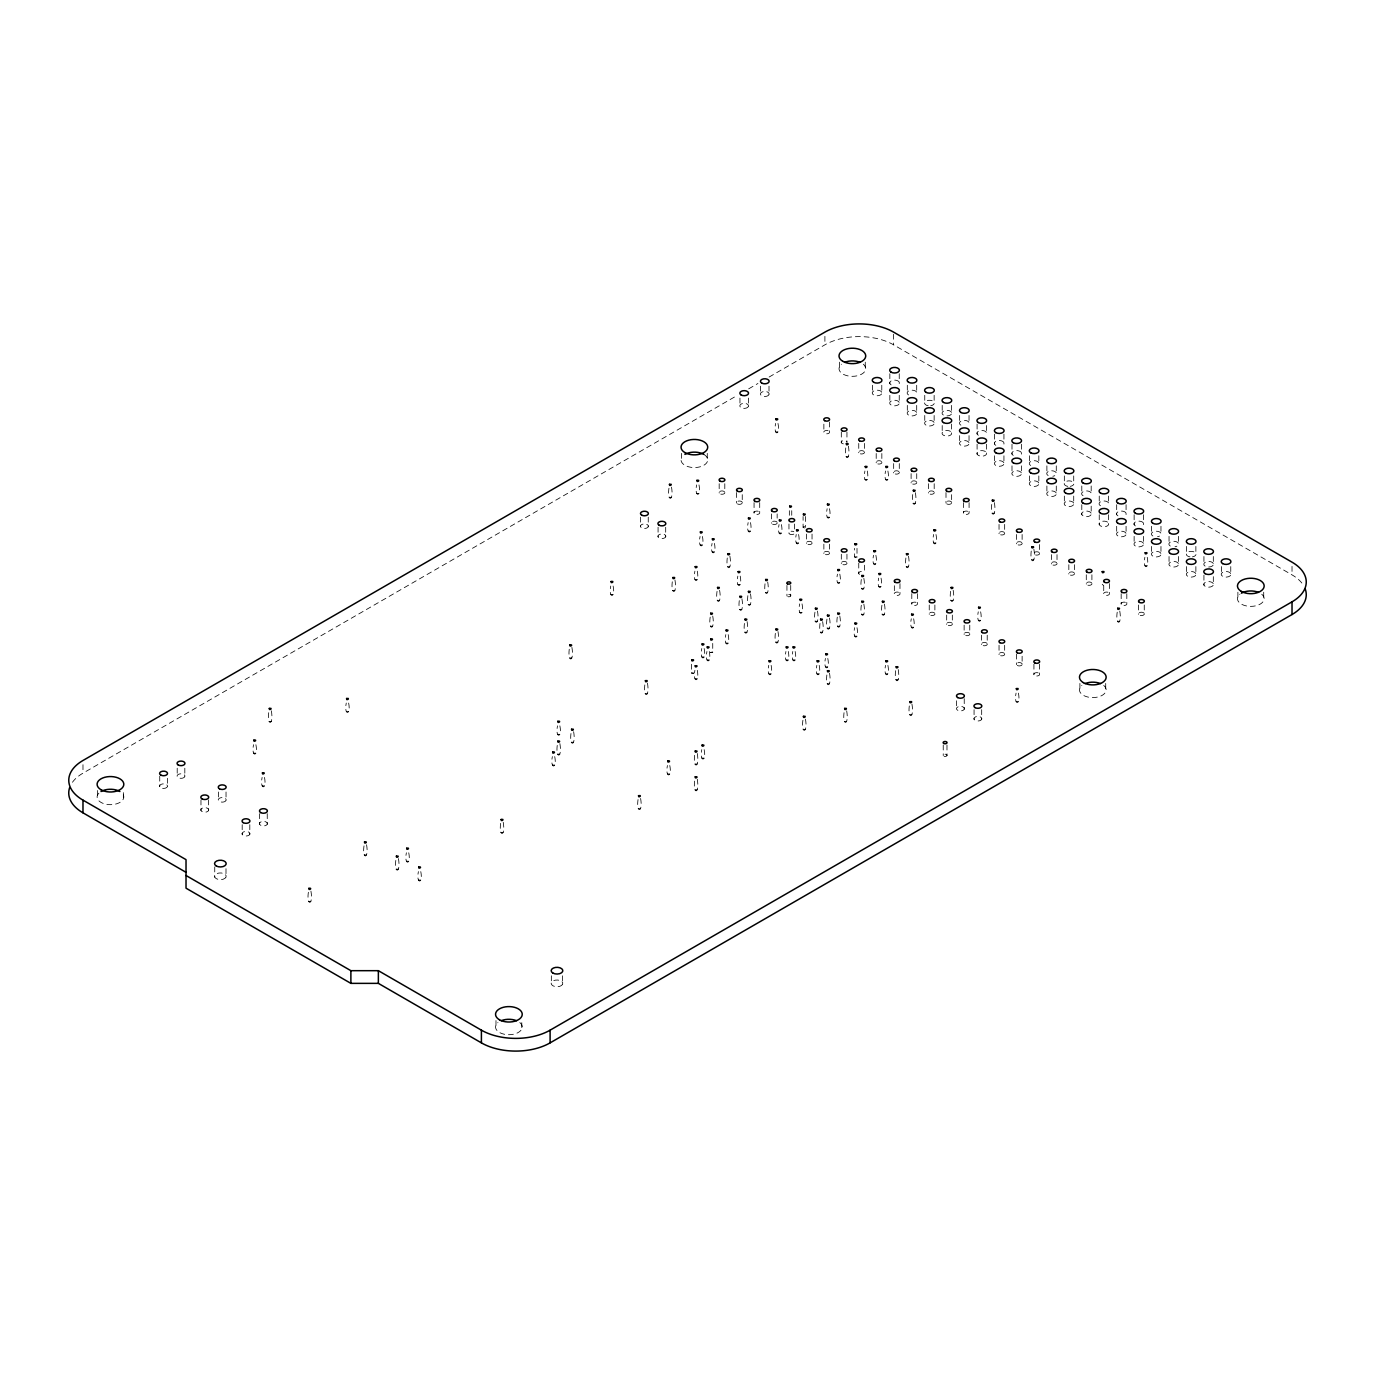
<?xml version="1.0" encoding="UTF-8"?>
<svg xmlns="http://www.w3.org/2000/svg" width="1375" height="1375" viewBox="0 0 1375 1375"><rect width="100%" height="100%" fill="white"/><g stroke="black" fill="none" stroke-linecap="round" stroke-linejoin="round"><path stroke-width="0.75" stroke-dasharray="5 3.75" d="M268.984 721.428L271.373 721.428M253.533 753.156L255.905 753.156M262.109 785.881L264.498 785.881M346.259 711.511L348.648 711.511M669.127 497.338L671.516 497.338M696.609 493.367L698.998 493.367M610.741 594.516L613.13 594.516M775.62 431.905L777.992 431.905M308.55 901.364L310.939 901.364M364.186 854.958L366.575 854.958M569.525 657.972L571.914 657.972M700.047 544.93L702.436 544.93M672.564 590.545L674.953 590.545M712.061 551.873L714.45 551.873M396.069 869.155L398.458 869.155M406.381 861.231L408.753 861.231M694.891 579.631L697.28 579.631M748.137 531.059L750.509 531.059M557.511 734.319L559.883 734.319M727.53 566.741L729.902 566.741M418.395 880.069L420.784 880.069M846.02 456.689L848.409 456.689M557.511 754.153L559.883 754.153M779.041 533.036L781.43 533.036M571.244 742.242L573.633 742.242M552.355 765.05L554.727 765.05M717.217 600.462L719.606 600.462M737.825 584.598L740.214 584.598M803.086 527.089L804.598 526.573M500.827 832.477L503.216 832.477M710.359 626.244L712.731 626.244M645.098 693.653L647.47 693.653M796.228 542.953L798.6 542.953M827.131 517.172L829.52 517.172M864.909 479.497L867.298 479.497M739.544 609.383L741.933 609.383M748.137 604.416L750.509 604.416M765.308 592.522L767.697 592.522M701.766 656.975L704.155 656.975M691.453 672.839L693.842 673.2L691.453 673.2L691.453 662.63M885.534 479.497L887.906 479.497M706.922 659.948L709.294 659.948M725.811 643.088L728.2 643.088M694.891 678.786L697.28 678.786M744.7 632.191L747.089 632.191M854.614 556.823L857.003 556.823M799.648 612.356L802.038 612.356M913 503.284L915.389 503.284M775.62 642.108L777.992 642.108M837.444 582.605L839.816 582.605M815.117 621.277L817.489 621.277M873.503 563.767L875.892 563.767M667.425 773.97L669.797 773.97M768.745 673.836L771.134 673.836M785.916 659.948L788.305 659.948M638.223 808.672L640.613 808.672M861.489 588.552L863.861 588.552M820.273 632.191L822.645 632.191M792.791 659.948L795.163 659.948M827.131 628.22L829.52 628.22M694.891 764.053L697.28 764.053M701.766 758.106L704.155 758.106M837.444 626.244L839.816 626.244M878.659 586.575L881.048 586.575M906.142 566.741L908.514 566.741M861.489 614.333L863.861 614.333M933.608 542.953L935.997 542.953M694.891 789.834L697.28 789.834M816.836 673.836L819.208 673.836M854.614 636.161L857.003 636.161M825.413 666.892L827.802 666.892M882.097 614.333L884.469 614.333M992.011 513.202L994.383 513.202M827.131 683.753L829.52 683.753M803.086 729.352L805.475 729.352M911.281 627.223L913.67 627.223M950.795 600.462L953.167 600.462M885.534 673.836L887.906 673.836M844.302 721.428L846.691 721.428M895.83 679.783L898.219 679.783M1031.508 559.797L1033.88 559.797M978.261 620.297L980.65 620.297M909.563 714.673L911.952 714.673M1102.234 584.272L1103.42 585.458M1144.859 565.761L1147.231 565.761M1016.056 701.594L1018.428 701.594M1117.377 621.277L1119.766 621.277M72.445 782.272A48.572 28.05 0 0 1 82.981 773.162L737.498 395.278M748.653 388.85L757.952 383.47M769.106 377.042L824.897 344.833A48.572 28.05 0 0 1 893.595 344.833L1292.019 574.87A48.572 28.05 0 0 1 1302.555 583.962M804.598 527.966L803.086 527.45L803.086 516.502M856.127 557.7L854.614 557.202L854.614 548.367M712.731 652.025L710.359 652.386L712.731 652.386L712.731 641.816M1292.019 566.397L1292.019 574.87M1263.711 592.195L1263.711 600.652M1237.895 592.195L1237.895 600.652M1230.763 566.569L1230.763 575.025A4.864 2.802 0 0 1 1222.633 576.297A4.864 2.802 0 0 1 1224.816 571.605A4.864 2.802 0 0 1 1230.763 575.025M1221.378 566.569L1221.378 575.025M1213.317 556.497L1213.317 564.953A4.864 2.802 0 0 1 1205.188 566.208A4.864 2.802 0 0 1 1207.37 561.533A4.864 2.802 0 0 1 1213.317 564.953M1213.317 576.641L1213.317 585.114A4.864 2.802 0 0 1 1205.188 586.369A4.864 2.802 0 0 1 1207.37 581.677A4.864 2.802 0 0 1 1213.317 585.114M1203.933 556.497L1203.933 564.953M1203.933 575.197L1203.933 585.114M1195.872 546.425L1195.872 554.881M1195.872 566.569L1195.872 575.025A4.864 2.802 0 0 1 1187.742 576.297A4.864 2.802 0 0 1 1189.925 571.605A4.864 2.802 0 0 1 1195.872 575.025M1186.488 546.425L1186.488 554.881M1186.488 566.569L1186.488 575.025M1178.427 536.353L1178.427 544.809M1178.427 556.497L1178.427 564.953A4.864 2.802 0 0 1 1170.297 566.208A4.864 2.802 0 0 1 1172.48 561.533A4.864 2.802 0 0 1 1178.427 564.953M1169.042 536.353L1169.042 544.809M1169.042 556.497L1169.042 564.953M1160.964 526.281L1160.964 534.737M1160.964 546.425L1160.964 554.881A4.864 2.802 0 0 1 1152.852 556.136A4.864 2.802 0 0 1 1155.017 551.444A4.864 2.802 0 0 1 1160.964 554.881M1151.58 526.281L1151.58 534.737M1151.58 546.425L1151.58 554.881M1147.231 557.288C1149.758 569.834 1142.316 569.834 1144.859 557.288M1144.258 605L1144.258 614.333A2.922 1.684 0 0 1 1139.377 615.072A2.922 1.684 0 0 1 1140.683 612.27A2.922 1.684 0 0 1 1144.258 614.333M1143.519 514.748L1143.519 524.666M1143.519 536.353L1143.519 544.809A4.864 2.802 0 0 1 1135.389 546.064A4.864 2.802 0 0 1 1137.572 541.372A4.864 2.802 0 0 1 1143.519 544.809M1138.62 605L1138.62 614.333M1134.134 514.748L1134.134 524.666M1134.134 536.353L1134.134 544.809M1126.812 593.673L1126.812 604.244A2.922 1.684 0 0 1 1121.931 605A2.922 1.684 0 0 1 1123.237 602.181A2.922 1.684 0 0 1 1126.812 604.244M1126.073 504.677L1126.073 514.594M1126.073 526.281L1126.073 534.737A4.864 2.802 0 0 1 1117.944 535.992A4.864 2.802 0 0 1 1120.127 531.3A4.864 2.802 0 0 1 1126.073 534.737M1121.175 593.673L1121.175 604.244M1119.766 611.067C1122.361 625.986 1114.781 625.986 1117.377 611.067M1116.689 504.677L1116.689 514.594M1116.689 526.281L1116.689 534.737M1109.367 583.602L1109.367 594.172A2.922 1.684 0 0 1 1104.486 594.928A2.922 1.684 0 0 1 1105.792 592.109A2.922 1.684 0 0 1 1109.367 594.172M1108.628 496.048L1108.628 504.522M1108.628 514.748L1108.628 524.666A4.864 2.802 0 0 1 1100.498 525.92A4.864 2.802 0 0 1 1102.681 521.228A4.864 2.802 0 0 1 1108.628 524.666M1105.706 683.409L1105.706 691.883M1103.73 585.716L1103.73 594.172M1099.244 496.048L1099.244 504.522M1099.244 514.748L1099.244 524.666M1091.905 574.767L1091.905 584.1A2.922 1.684 0 0 1 1087.041 584.856A2.922 1.684 0 0 1 1088.347 582.038A2.922 1.684 0 0 1 1091.905 584.1M1091.183 485.977L1091.183 494.45M1091.183 506.12L1091.183 514.594A4.864 2.802 0 0 1 1083.053 515.848A4.864 2.802 0 0 1 1085.236 511.156A4.864 2.802 0 0 1 1091.183 514.594M1086.284 574.767L1086.284 584.1M1081.798 485.977L1081.798 494.45M1081.798 504.677L1081.798 514.594M1079.908 683.409L1079.908 691.883M1074.459 564.695L1074.459 574.028A2.922 1.684 0 0 1 1069.578 574.784A2.922 1.684 0 0 1 1070.884 571.966A2.922 1.684 0 0 1 1074.459 574.028M1073.72 475.905L1073.72 484.361M1073.72 496.048L1073.72 504.522A4.864 2.802 0 0 1 1065.608 505.777A4.864 2.802 0 0 1 1067.773 501.084A4.864 2.802 0 0 1 1073.72 504.522M1068.839 564.695L1068.839 574.028M1064.336 475.905L1064.336 484.361M1064.336 496.048L1064.336 504.522M1057.014 554.623L1057.014 563.956A2.922 1.684 0 0 1 1052.133 564.712A2.922 1.684 0 0 1 1053.439 561.894A2.922 1.684 0 0 1 1057.014 563.956M1056.275 465.833L1056.275 474.289M1056.275 485.977L1056.275 494.45A4.864 2.802 0 0 1 1048.145 495.705A4.864 2.802 0 0 1 1050.328 491.012A4.864 2.802 0 0 1 1056.275 494.45M1051.377 554.623L1051.377 563.956M1046.891 465.833L1046.891 474.289M1046.891 485.977L1046.891 494.45M1039.569 544.552L1039.569 553.884A2.922 1.684 0 0 1 1034.688 554.641A2.922 1.684 0 0 1 1035.994 551.822A2.922 1.684 0 0 1 1039.569 553.884M1039.569 664.194L1039.569 674.764A2.922 1.684 0 0 1 1034.688 675.52A2.922 1.684 0 0 1 1035.994 672.702A2.922 1.684 0 0 1 1039.569 674.764M1038.83 455.761L1038.83 464.217M1038.83 475.905L1038.83 484.361A4.864 2.802 0 0 1 1030.7 485.633A4.864 2.802 0 0 1 1032.883 480.941A4.864 2.802 0 0 1 1038.83 484.361M1033.88 549.227C1036.492 564.644 1028.895 564.644 1031.508 549.227M1033.931 664.194L1033.931 674.764M1029.445 455.761L1029.445 464.217M1029.445 475.905L1029.445 484.361M1022.123 534.48L1022.123 543.812A2.922 1.684 0 0 1 1017.242 544.569A2.922 1.684 0 0 1 1018.548 541.75A2.922 1.684 0 0 1 1022.123 543.812M1022.123 656.236L1022.123 664.692A2.922 1.684 0 0 1 1017.242 665.448A2.922 1.684 0 0 1 1018.548 662.63A2.922 1.684 0 0 1 1022.123 664.692M1021.384 444.228L1021.384 454.145M1021.384 465.833L1021.384 474.289A4.864 2.802 0 0 1 1013.255 475.544A4.864 2.802 0 0 1 1015.437 470.852A4.864 2.802 0 0 1 1021.384 474.289M1018.428 693.137C1020.955 705.667 1013.512 705.667 1016.056 693.137M1016.486 534.48L1016.486 543.812M1016.486 654.122L1016.486 664.692M1012 444.228L1012 454.145M1012 465.833L1012 474.289M1004.661 524.408L1004.661 533.741A2.922 1.684 0 0 1 999.797 534.48A2.922 1.684 0 0 1 1001.103 531.678A2.922 1.684 0 0 1 1004.661 533.741M1004.661 645.288L1004.661 654.62A2.922 1.684 0 0 1 999.797 655.377A2.922 1.684 0 0 1 1001.103 652.558A2.922 1.684 0 0 1 1004.661 654.62M1003.939 434.156L1003.939 444.073M1003.939 455.761L1003.939 464.217A4.864 2.802 0 0 1 995.809 465.472A4.864 2.802 0 0 1 997.992 460.78A4.864 2.802 0 0 1 1003.939 464.217M999.041 524.408L999.041 533.741M999.041 645.288L999.041 654.62M994.555 434.156L994.555 444.073M994.555 455.761L994.555 464.217M994.383 502.631C996.995 518.031 989.398 518.031 992.011 502.631M987.216 635.216L987.216 644.548A2.922 1.684 0 0 1 982.334 645.305A2.922 1.684 0 0 1 983.641 642.486A2.922 1.684 0 0 1 987.216 644.548M986.477 425.545L986.477 434.002M986.477 444.228L986.477 454.145A4.864 2.802 0 0 1 978.364 455.4A4.864 2.802 0 0 1 980.53 450.708A4.864 2.802 0 0 1 986.477 454.145M981.681 709.655L981.681 719.297A3.936 2.269 0 0 1 975.081 720.328A3.936 2.269 0 0 1 976.852 716.513A3.936 2.269 0 0 1 981.681 719.297M981.595 635.216L981.595 644.548M980.65 611.823C983.177 624.37 975.734 624.37 978.261 611.823M977.092 424.084L977.092 434.002M977.092 444.228L977.092 454.145M974.067 709.655L974.067 719.297M969.77 625.144L969.77 634.477A2.922 1.684 0 0 1 964.889 635.233A2.922 1.684 0 0 1 966.195 632.414A2.922 1.684 0 0 1 969.77 634.477M969.031 415.456L969.031 423.93M969.031 435.617L969.031 444.073A4.864 2.802 0 0 1 960.902 445.328A4.864 2.802 0 0 1 963.084 440.636A4.864 2.802 0 0 1 969.031 444.073M969.083 502.614L969.083 513.184A2.922 1.684 0 0 1 964.202 513.941A2.922 1.684 0 0 1 965.508 511.122A2.922 1.684 0 0 1 969.083 513.184M964.133 625.144L964.133 634.477M964.236 698.655L964.236 709.225A3.936 2.269 0 0 1 957.636 710.256A3.936 2.269 0 0 1 959.406 706.441A3.936 2.269 0 0 1 964.236 709.225M963.445 502.614L963.445 513.184M959.647 415.456L959.647 423.93M959.647 435.617L959.647 444.073M956.622 700.769L956.622 709.225M953.167 590.253C955.763 605.155 948.183 605.155 950.795 590.253M952.325 615.072L952.325 624.405A2.922 1.684 0 0 1 947.444 625.161A2.922 1.684 0 0 1 948.75 622.342A2.922 1.684 0 0 1 952.325 624.405M951.586 405.384L951.586 413.858A4.864 2.802 0 0 1 943.456 415.113A4.864 2.802 0 0 1 945.639 410.42A4.864 2.802 0 0 1 951.586 413.858M951.586 424.084L951.586 434.002A4.864 2.802 0 0 1 943.456 435.256A4.864 2.802 0 0 1 945.639 430.564A4.864 2.802 0 0 1 951.586 434.002M951.637 494.656L951.637 503.113A2.922 1.684 0 0 1 946.756 503.869A2.922 1.684 0 0 1 948.062 501.05A2.922 1.684 0 0 1 951.637 503.113M946.98 745.027L946.98 755.614A1.942 1.117 0 0 1 943.731 756.113A1.942 1.117 0 0 1 944.608 754.239A1.942 1.117 0 0 1 946.98 755.614M946.687 615.072L946.687 624.405M946 492.542L946 503.113M943.233 745.027L943.233 755.614M942.202 405.384L942.202 413.858M942.202 425.545L942.202 434.002M935.997 534.48C938.523 547.027 931.081 547.027 933.608 534.48M934.88 605L934.88 614.333A2.922 1.684 0 0 1 929.998 615.072A2.922 1.684 0 0 1 931.305 612.27A2.922 1.684 0 0 1 934.88 614.333M934.141 395.312L934.141 403.769M934.141 415.456L934.141 423.93A4.864 2.802 0 0 1 926.011 425.184A4.864 2.802 0 0 1 928.194 420.492A4.864 2.802 0 0 1 934.141 423.93M934.192 483.708L934.192 493.041A2.922 1.684 0 0 1 929.311 493.797A2.922 1.684 0 0 1 930.617 490.978A2.922 1.684 0 0 1 934.192 493.041M929.242 605L929.242 614.333M928.555 483.708L928.555 493.041M924.756 395.312L924.756 403.769M924.756 415.456L924.756 423.93M917.417 593.673L917.417 604.244A2.922 1.684 0 0 1 912.553 605A2.922 1.684 0 0 1 913.859 602.181A2.922 1.684 0 0 1 917.417 604.244M916.695 385.241L916.695 393.697M916.695 405.384L916.695 413.858A4.864 2.802 0 0 1 908.566 415.113A4.864 2.802 0 0 1 910.748 410.42A4.864 2.802 0 0 1 916.695 413.858M916.73 473.636L916.73 482.969A2.922 1.684 0 0 1 911.866 483.725A2.922 1.684 0 0 1 913.172 480.906A2.922 1.684 0 0 1 916.73 482.969M915.389 492.714C918.002 508.131 910.387 508.131 913 492.714M913.67 618.767C916.197 631.314 908.755 631.314 911.281 618.767M911.797 593.673L911.797 604.244M911.952 704.103C914.564 719.52 906.95 719.52 909.563 704.103M911.109 473.636L911.109 482.969M908.514 556.17C911.127 571.587 903.53 571.587 906.142 556.17M907.311 385.241L907.311 393.697M907.311 405.384L907.311 413.858M899.972 583.602L899.972 594.172A2.922 1.684 0 0 1 895.091 594.928A2.922 1.684 0 0 1 896.397 592.109A2.922 1.684 0 0 1 899.972 594.172M899.233 373.708L899.233 383.625M899.233 395.312L899.233 403.769A4.864 2.802 0 0 1 891.12 405.041A4.864 2.802 0 0 1 893.286 400.348A4.864 2.802 0 0 1 899.233 403.769M899.284 463.564L899.284 472.897A2.922 1.684 0 0 1 894.403 473.653A2.922 1.684 0 0 1 895.727 470.834A2.922 1.684 0 0 1 899.284 472.897M898.219 669.573C900.814 684.492 893.234 684.492 895.83 669.573M894.352 585.716L894.352 594.172M893.664 463.564L893.664 472.897M893.595 334.245L893.595 344.833M889.848 373.708L889.848 383.625M889.848 395.312L889.848 403.769M887.906 471.023C890.433 483.57 882.991 483.57 885.534 471.023M887.906 665.362C890.433 677.909 882.991 677.909 885.534 665.362M884.469 604.123C887.081 619.042 879.484 619.042 882.097 604.123M881.787 385.241L881.787 393.697A4.864 2.802 0 0 1 873.658 394.952A4.864 2.802 0 0 1 875.841 390.259A4.864 2.802 0 0 1 881.787 393.697M881.839 453.492L881.839 462.825A2.922 1.684 0 0 1 876.958 463.581A2.922 1.684 0 0 1 878.264 460.762A2.922 1.684 0 0 1 881.839 462.825M881.048 578.119C883.575 590.648 876.133 590.648 878.659 578.119M876.202 453.492L876.202 462.825M875.892 555.311C878.419 567.858 870.977 567.858 873.503 555.311M872.403 385.241L872.403 393.697M867.298 471.023C869.825 483.57 862.383 483.57 864.909 471.023M865.27 362.158L865.27 370.614M864.394 443.42L864.394 452.753A2.922 1.684 0 0 1 859.512 453.492A2.922 1.684 0 0 1 860.819 450.691A2.922 1.684 0 0 1 864.394 452.753M864.394 565.177L864.394 572.756M863.861 578.359C866.456 593.261 858.877 593.261 861.489 578.359M863.861 604.123C866.456 619.042 858.877 619.042 861.489 604.123M858.756 443.42L858.756 452.753M858.756 563.062L858.756 573.633M857.003 548.367L857.003 557.202M857.003 627.688C859.53 640.234 852.087 640.234 854.614 627.688M848.409 446.102C851.022 461.519 843.408 461.519 846.02 446.102M846.948 432.094L846.948 442.664M846.948 554.228L846.948 563.561A2.922 1.684 0 0 1 842.067 564.317A2.922 1.684 0 0 1 843.373 561.498A2.922 1.684 0 0 1 846.948 563.561M846.691 710.841C849.303 726.258 841.689 726.258 844.302 710.841M841.311 432.094L841.311 442.664M841.311 554.228L841.311 563.561M839.816 574.148C842.359 586.695 834.917 586.695 837.444 574.148M839.816 616.034C842.428 630.936 834.848 630.936 837.444 616.034M839.472 362.158L839.472 370.614M829.486 422.022L829.486 432.592A2.922 1.684 0 0 1 824.622 433.348A2.922 1.684 0 0 1 825.928 430.53A2.922 1.684 0 0 1 829.486 432.592M829.52 508.716C832.047 521.245 824.605 521.245 827.131 508.716M829.486 544.156L829.486 553.489A2.922 1.684 0 0 1 824.622 554.245A2.922 1.684 0 0 1 825.928 551.427A2.922 1.684 0 0 1 829.486 553.489M829.52 618.011C832.116 632.93 824.536 632.93 827.131 618.011M829.52 673.166C832.133 688.583 824.519 688.583 827.131 673.166M827.802 658.436C830.328 670.966 822.886 670.966 825.413 658.436M824.897 336.359L824.897 344.833M823.866 424.136L823.866 432.592M823.866 544.156L823.866 553.489M822.645 621.603C825.258 637.02 817.661 637.02 820.273 621.603M819.208 665.362C821.752 677.909 814.292 677.909 816.836 665.362M817.489 611.067C820.102 625.986 812.522 625.986 815.117 611.067M812.041 534.084L812.041 543.417A2.922 1.684 0 0 1 807.177 544.156A2.922 1.684 0 0 1 808.483 541.355A2.922 1.684 0 0 1 812.041 543.417M806.42 534.084L806.42 543.417M805.475 516.502L805.475 527.45M805.475 719.142C808.07 734.061 800.491 734.061 803.086 719.142M802.038 603.9C804.564 616.43 797.122 616.43 799.648 603.9M798.6 534.48C801.127 547.027 793.684 547.027 796.228 534.48M795.163 651.492C797.706 664.022 790.264 664.022 792.791 651.492M794.595 524.013L794.595 532.469M791.742 510.692L791.742 515.298M790.711 585.406L790.711 595.977A1.942 1.117 0 0 1 787.445 596.475A1.942 1.117 0 0 1 788.322 594.602A1.942 1.117 0 0 1 790.711 595.977M789.353 510.692L789.353 515.298M788.958 524.013L788.958 533.328M788.305 651.492C790.831 664.022 783.389 664.022 785.916 651.492M786.947 585.406L786.947 595.977M781.43 524.58C783.956 537.109 776.514 537.109 779.041 524.58M777.992 423.431C780.519 435.978 773.077 435.978 775.62 423.431M777.992 631.52C780.605 646.938 773.008 646.938 775.62 631.52M777.15 513.923L777.15 518.169M771.513 513.923L771.513 523.256M771.134 665.362C773.661 677.909 766.219 677.909 768.745 665.362M769.003 386.169L769.003 394.625A4.366 2.527 0 0 1 761.698 395.759A4.366 2.527 0 0 1 763.658 391.531A4.366 2.527 0 0 1 769.003 394.625M767.697 581.952C770.309 597.369 762.695 597.369 765.308 581.952M760.564 386.169L760.564 394.625M759.705 502.614L759.705 513.184A2.922 1.684 0 0 1 754.823 513.941A2.922 1.684 0 0 1 756.13 511.122A2.922 1.684 0 0 1 759.705 513.184M754.067 502.614L754.067 513.184M750.509 522.586C753.053 535.133 745.611 535.133 748.137 522.586M750.509 593.845C753.122 609.263 745.525 609.263 748.137 593.845M748.395 398.062L748.395 406.519A4.366 2.527 0 0 1 741.091 407.653A4.366 2.527 0 0 1 743.05 403.425A4.366 2.527 0 0 1 748.395 406.519M747.089 621.603C749.702 637.02 742.087 637.02 744.7 621.603M742.242 494.656L742.242 503.113A2.922 1.684 0 0 1 737.378 503.869A2.922 1.684 0 0 1 738.684 501.05A2.922 1.684 0 0 1 742.242 503.113M741.933 598.812C744.545 614.212 736.931 614.212 739.544 598.812M740.214 576.125C742.741 588.672 735.298 588.672 737.825 576.125M739.956 398.062L739.956 406.519M736.622 492.542L736.622 503.113M729.902 556.17C732.514 571.587 724.917 571.587 727.53 556.17M728.2 634.631C730.727 647.178 723.284 647.178 725.811 634.631M724.797 483.708L724.797 493.041A2.922 1.684 0 0 1 719.933 493.797A2.922 1.684 0 0 1 721.239 490.978A2.922 1.684 0 0 1 724.797 493.041M719.606 590.253C722.202 605.155 714.622 605.155 717.217 590.253M719.177 483.708L719.177 493.041M714.45 543.417C716.977 555.947 709.534 555.947 712.061 543.417M712.731 616.034C715.327 630.936 707.747 630.936 710.359 616.034M709.294 651.492C711.838 664.022 704.395 664.022 706.922 651.492M707.266 453.372L707.266 461.845M704.155 648.519C706.681 661.048 699.239 661.048 701.766 648.519M704.155 749.65C706.681 762.197 699.239 762.197 701.766 749.65M702.436 536.473C704.963 549.003 697.52 549.003 700.047 536.473M698.998 484.911C701.525 497.458 694.083 497.458 696.609 484.911M697.28 571.175C699.806 583.722 692.364 583.722 694.891 571.175M697.28 670.33C699.806 682.859 692.364 682.859 694.891 670.33M697.28 753.483C699.892 768.9 692.278 768.9 694.891 753.483M697.28 779.264C699.892 794.681 692.278 794.681 694.891 779.264M681.467 453.372L681.467 461.845M674.953 579.958C677.566 595.375 669.952 595.375 672.564 579.958M671.516 487.128C674.111 502.047 666.531 502.047 669.127 487.128M669.797 765.514C672.323 778.061 664.881 778.061 667.425 765.514M665.689 527.227L665.689 536.869A3.936 2.269 0 0 1 659.089 537.883A3.936 2.269 0 0 1 660.859 534.067A3.936 2.269 0 0 1 665.689 536.869M658.075 527.227L658.075 536.869M648.244 517.155L648.244 526.78A3.936 2.269 0 0 1 641.644 527.811A3.936 2.269 0 0 1 643.414 523.995A3.936 2.269 0 0 1 648.244 526.78M647.47 683.083C650.083 698.5 642.486 698.5 645.098 683.083M640.613 517.155L640.613 526.78M640.613 798.462C643.208 813.381 635.628 813.381 638.223 798.462M613.13 586.042C615.656 598.589 608.214 598.589 610.741 586.042M573.633 731.672C576.245 747.089 568.631 747.089 571.244 731.672M571.914 647.384C574.527 662.802 566.912 662.802 569.525 647.384M562.616 975.786L562.616 984.242A5.827 3.369 0 0 1 552.853 985.755A5.827 3.369 0 0 1 555.466 980.117A5.827 3.369 0 0 1 562.616 984.242M559.883 725.845C562.409 738.392 554.967 738.392 557.511 725.845M559.883 743.566C562.495 758.983 554.898 758.983 557.511 743.566M554.727 756.594C557.27 769.123 549.828 769.123 552.355 756.594M551.341 975.786L551.341 984.242M521.795 1022.656L521.795 1028.998M503.216 822.267C505.811 837.186 498.231 837.186 500.827 822.267M495.98 1020.542L495.98 1028.998M420.784 871.612C423.311 884.142 415.869 884.142 418.395 871.612M408.753 852.775C411.28 865.305 403.838 865.305 406.381 852.775M398.458 858.584C401.07 874.002 393.456 874.002 396.069 858.584M366.575 844.748C369.17 859.667 361.591 859.667 364.186 844.748M348.648 703.055C351.175 715.584 343.733 715.584 346.259 703.055M310.939 891.155C313.534 906.073 305.955 906.073 308.55 891.155M271.373 710.841C273.969 726.258 266.372 726.258 268.984 710.841M267.248 813.673L267.248 824.244A3.936 2.269 0 0 1 260.648 825.275A3.936 2.269 0 0 1 262.419 821.459A3.936 2.269 0 0 1 267.248 824.244M264.498 777.408C267.025 789.955 259.583 789.955 262.109 777.408M259.634 813.673L259.634 824.244M255.905 744.7C258.431 757.23 250.989 757.23 253.533 744.7M249.803 824.673L249.803 834.316A3.936 2.269 0 0 1 243.203 835.347A3.936 2.269 0 0 1 244.973 831.531A3.936 2.269 0 0 1 249.803 834.316M242.189 824.673L242.189 834.316M226.033 791.983L226.033 800.456A3.936 2.269 0 0 1 219.433 801.47A3.936 2.269 0 0 1 221.203 797.655A3.936 2.269 0 0 1 226.033 800.456M225.998 868.691L225.998 877.164A5.827 3.369 0 0 1 216.253 878.659A5.827 3.369 0 0 1 218.866 873.039A5.827 3.369 0 0 1 225.998 877.164M218.419 791.983L218.419 800.456M214.741 866.955L214.741 877.164M208.588 799.941L208.588 810.528A3.936 2.269 0 0 1 201.987 811.542A3.936 2.269 0 0 1 203.758 807.727A3.936 2.269 0 0 1 208.588 810.528M200.973 799.941L200.973 810.528M184.817 768.195L184.817 776.652A3.936 2.269 0 0 1 178.217 777.666A3.936 2.269 0 0 1 179.988 773.867A3.936 2.269 0 0 1 184.817 776.652M177.203 768.195L177.203 776.652M167.372 778.267L167.372 786.723A3.936 2.269 0 0 1 160.772 787.755A3.936 2.269 0 0 1 162.542 783.939A3.936 2.269 0 0 1 167.372 786.723M159.741 776.153L159.741 786.723M123.355 792.619L123.355 798.961M97.556 790.505L97.556 798.961M82.981 764.706L82.981 773.162M1189.925 556.875A4.864 2.802 0 0 1 1187.192 552.544A4.864 2.802 0 0 1 1195.15 552.544A4.864 2.802 0 0 1 1192.434 556.875M1013.255 455.4A4.864 2.802 0 0 1 1013.255 451.43A4.864 2.802 0 0 1 1020.13 451.43A4.864 2.802 0 0 1 1020.13 455.4M960.902 425.184A4.864 2.802 0 0 1 960.902 421.214A4.864 2.802 0 0 1 967.777 421.214A4.864 2.802 0 0 1 967.777 425.184M995.809 445.328A4.864 2.802 0 0 1 995.809 441.358A4.864 2.802 0 0 1 1002.684 441.358A4.864 2.802 0 0 1 1002.684 445.328M1117.944 515.848A4.864 2.802 0 0 1 1117.944 511.878A4.864 2.802 0 0 1 1124.819 511.878A4.864 2.802 0 0 1 1124.819 515.848M1030.7 465.472A4.864 2.802 0 0 1 1030.7 461.519A4.864 2.802 0 0 1 1037.575 461.519A4.864 2.802 0 0 1 1037.575 465.472M1048.145 475.544A4.864 2.802 0 0 1 1048.798 471.264A4.864 2.802 0 0 1 1055.983 472.381A4.864 2.802 0 0 1 1052.837 476.283M1067.773 486.355A4.864 2.802 0 0 1 1065.058 482.041A4.864 2.802 0 0 1 1073.016 482.041A4.864 2.802 0 0 1 1070.3 486.355M928.194 405.763A4.864 2.802 0 0 1 925.461 401.448A4.864 2.802 0 0 1 933.419 401.448A4.864 2.802 0 0 1 930.703 405.763M1083.053 495.705A4.864 2.802 0 0 1 1083.053 491.734A4.864 2.802 0 0 1 1089.928 491.734A4.864 2.802 0 0 1 1089.928 495.705M1100.498 505.777A4.864 2.802 0 0 1 1100.498 501.806A4.864 2.802 0 0 1 1107.373 501.806A4.864 2.802 0 0 1 1107.373 505.777M891.12 384.88A4.864 2.802 0 0 1 891.12 380.927A4.864 2.802 0 0 1 897.978 380.927A4.864 2.802 0 0 1 897.978 384.88M978.364 435.256A4.864 2.802 0 0 1 978.364 431.286A4.864 2.802 0 0 1 985.222 431.286A4.864 2.802 0 0 1 985.222 435.256M908.566 394.952A4.864 2.802 0 0 1 908.566 390.998A4.864 2.802 0 0 1 915.441 390.998A4.864 2.802 0 0 1 915.441 394.952M843.373 443.867A2.922 1.684 0 0 1 842.067 441.048A2.922 1.684 0 0 1 846.948 441.805M1170.297 546.064A4.864 2.802 0 0 1 1170.95 541.784A4.864 2.802 0 0 1 1178.134 542.902A4.864 2.802 0 0 1 1174.989 546.786M1152.852 535.992A4.864 2.802 0 0 1 1153.487 531.712A4.864 2.802 0 0 1 1160.689 532.83A4.864 2.802 0 0 1 1157.544 536.714M1135.389 525.92A4.864 2.802 0 0 1 1135.389 521.95A4.864 2.802 0 0 1 1142.264 521.95A4.864 2.802 0 0 1 1142.264 525.92M793.839 534.084A2.922 1.684 0 0 1 789.714 534.084A2.922 1.684 0 0 1 789.714 531.712A2.922 1.684 0 0 1 793.839 531.712M777.15 523.256A2.922 1.684 0 0 1 772.664 524.202A2.922 1.684 0 0 1 772.664 521.452A2.922 1.684 0 0 1 777.15 522.397M703.811 454.386A13.355 7.717 0 0 1 697.83 467.294A13.355 7.717 0 0 1 681.467 457.841M1261.734 594.223A13.355 7.717 0 0 1 1259.689 604.416A13.355 7.717 0 0 1 1241.917 604.416A13.355 7.717 0 0 1 1239.872 594.223M1103.73 685.438A13.355 7.717 0 0 1 1101.684 695.63A13.355 7.717 0 0 1 1083.912 695.63A13.355 7.717 0 0 1 1081.884 685.438M519.819 1022.57A13.355 7.717 0 0 1 517.773 1032.763A13.355 7.717 0 0 1 500.002 1032.763A13.355 7.717 0 0 1 497.956 1022.57M123.355 794.973A13.355 7.717 0 0 1 108.127 804.564A13.355 7.717 0 0 1 99.533 792.533M863.294 364.186A13.355 7.717 0 0 1 861.248 374.378A13.355 7.717 0 0 1 843.477 374.378A13.355 7.717 0 0 1 841.448 364.186M859.512 574.389A2.922 1.684 0 0 1 859.512 572A2.922 1.684 0 0 1 863.638 572"/><path stroke-width="1.5" d="M186.02 875.497L350.883 970.681L378.366 970.681L481.405 1030.167A48.572 28.05 0 0 0 550.103 1030.167L1292.019 601.838A48.572 28.05 0 0 0 1292.019 562.169L893.595 332.131A48.572 28.05 0 0 0 824.897 332.131L82.981 760.478A48.572 28.05 0 0 0 82.981 800.13L82.981 812.831L186.02 872.317M82.981 800.13L186.02 859.633L186.02 888.181L350.883 983.366L378.366 983.366L481.405 1042.869A48.572 28.05 0 0 0 550.103 1042.869L1292.019 614.522A48.572 28.05 0 0 0 1305.322 589.222M1292.019 601.838L1292.019 614.522M550.103 1030.167L550.103 1042.869M481.405 1030.167L481.405 1042.869M378.366 970.681L378.366 983.366M350.883 970.681L350.883 983.366M684.922 454.386A13.355 7.717 0 0 1 703.811 454.386M1241.367 593.209A13.355 7.717 0 0 1 1258.486 592.35M1085.116 683.564A13.355 7.717 0 0 1 1100.481 683.564M501.205 1020.697A13.355 7.717 0 0 1 516.57 1020.697M101.011 791.519A13.355 7.717 0 0 1 119.9 791.519M82.981 812.831A48.572 28.05 0 0 1 69.678 787.531M844.68 362.312A13.355 7.717 0 0 1 860.045 362.312M269.294 708.417C268.727 711.408 273.745 707.541 269.294 708.417M253.842 740.145C253.275 743.136 258.294 739.269 253.842 740.145M262.436 772.87C261.852 775.861 266.887 771.994 262.436 772.87M346.586 698.5C346.019 701.491 351.038 697.623 346.586 698.5M669.453 484.327C668.886 487.317 673.905 483.467 669.453 484.327M696.936 480.356C696.352 483.347 701.387 479.497 696.936 480.356M611.067 581.505C610.483 584.495 615.519 580.628 611.067 581.505M775.93 418.894C775.362 421.884 780.381 418.017 775.93 418.894M308.877 888.353C308.292 891.344 313.328 887.494 308.877 888.353M364.513 841.947C363.945 844.938 368.964 841.087 364.513 841.947M569.852 644.961C569.267 647.952 574.303 644.084 569.852 644.961M700.373 531.919C699.789 534.909 704.825 531.059 700.373 531.919M672.891 577.534C672.323 580.525 677.342 576.658 672.891 577.534M712.388 538.862C711.82 541.853 716.839 537.986 712.388 538.862M396.395 856.144C395.811 859.152 400.847 855.284 396.395 856.144M406.691 848.22C406.123 851.211 411.142 847.344 406.691 848.22M695.217 566.62C694.65 569.611 699.669 565.761 695.217 566.62M748.447 518.031C747.88 521.039 752.898 517.172 748.447 518.031M557.82 721.308C557.253 724.298 562.272 720.431 557.82 721.308M727.839 553.73C727.272 556.72 732.291 552.87 727.839 553.73M418.722 867.058C418.137 870.048 423.173 866.181 418.722 867.058M846.347 443.678C845.78 446.669 850.798 442.802 846.347 443.678M789.68 506.138C789.095 509.128 794.131 505.278 789.68 506.138M557.82 741.142C557.253 744.133 562.272 740.266 557.82 741.142M779.367 520.025C778.8 523.016 783.819 519.148 779.367 520.025M571.57 729.231C570.986 732.222 576.022 728.372 571.57 729.231M552.664 752.039C552.097 755.03 557.116 751.18 552.664 752.039M717.544 587.452C716.977 590.442 721.995 586.575 717.544 587.452M738.152 571.587C737.584 574.578 742.603 570.711 738.152 571.587M803.413 514.078C802.845 517.069 807.864 513.202 803.413 514.078M501.153 819.466C500.569 822.456 505.605 818.589 501.153 819.466M710.669 613.233C710.102 616.223 715.12 612.356 710.669 613.233M645.408 680.642C644.841 683.65 649.859 679.783 645.408 680.642M796.538 529.942C795.97 532.933 800.989 529.066 796.538 529.942M827.458 504.161C826.873 507.152 831.909 503.284 827.458 504.161M865.236 466.486C864.669 469.477 869.688 465.609 865.236 466.486M739.87 596.372C739.286 599.363 744.322 595.495 739.87 596.372M748.447 591.405C747.88 594.412 752.898 590.545 748.447 591.405M765.634 579.511C765.05 582.502 770.086 578.652 765.634 579.511M702.092 643.964C701.508 646.955 706.544 643.088 702.092 643.964M710.669 639.014C710.102 642.005 715.12 638.137 710.669 639.014M691.78 659.828C691.213 662.819 696.231 658.952 691.78 659.828M885.844 466.486C885.277 469.477 890.295 465.609 885.844 466.486M707.231 646.938C706.664 649.928 711.683 646.061 707.231 646.938M726.12 630.077C725.553 633.084 730.589 629.217 726.12 630.077M695.217 665.775C694.65 668.766 699.669 664.916 695.217 665.775M745.027 619.18C744.442 622.17 749.478 618.303 745.027 619.18M854.941 543.812C854.356 546.82 859.392 542.953 854.941 543.812M799.975 599.345C799.408 602.336 804.427 598.469 799.975 599.345M913.327 490.273C912.759 493.264 917.778 489.414 913.327 490.273M775.93 629.097C775.362 632.087 780.381 628.22 775.93 629.097M837.753 569.594C837.186 572.584 842.205 568.734 837.753 569.594M815.427 608.266C814.859 611.256 819.878 607.406 815.427 608.266M873.83 550.756C873.245 553.747 878.281 549.897 873.83 550.756M667.734 760.959C667.167 763.95 672.186 760.1 667.734 760.959M769.055 660.825C768.487 663.816 773.523 659.948 769.055 660.825M786.242 646.938C785.658 649.928 790.694 646.061 786.242 646.938M638.533 795.661C637.966 798.669 643.002 794.802 638.533 795.661M861.798 575.541C861.231 578.548 866.25 574.681 861.798 575.541M820.583 619.18C820.016 622.17 825.034 618.303 820.583 619.18M793.1 646.938C792.533 649.928 797.552 646.061 793.1 646.938M827.458 615.209C826.873 618.2 831.909 614.333 827.458 615.209M695.217 751.042C694.65 754.05 699.669 750.183 695.217 751.042M702.092 745.095C701.508 748.086 706.544 744.236 702.092 745.095M837.753 613.233C837.186 616.223 842.205 612.356 837.753 613.233M878.969 573.564C878.402 576.555 883.42 572.705 878.969 573.564M906.452 553.73C905.884 556.72 910.903 552.87 906.452 553.73M861.798 601.322C861.231 604.33 866.25 600.462 861.798 601.322M933.934 529.942C933.367 532.933 938.386 529.066 933.934 529.942M695.217 776.823C694.65 779.814 699.669 775.964 695.217 776.823M817.145 660.825C816.578 663.816 821.597 659.948 817.145 660.825M854.941 623.15C854.356 626.141 859.392 622.273 854.941 623.15M825.739 653.881C825.172 656.872 830.191 653.005 825.739 653.881M882.406 601.322C881.839 604.33 886.858 600.462 882.406 601.322M992.32 500.191C991.753 503.181 996.772 499.331 992.32 500.191M827.458 670.742C826.873 673.733 831.909 669.866 827.458 670.742M803.413 716.341C802.845 719.331 807.864 715.481 803.413 716.341M911.608 614.212C911.041 617.203 916.059 613.353 911.608 614.212M951.105 587.452C950.537 590.442 955.556 586.575 951.105 587.452M885.844 660.825C885.277 663.816 890.295 659.948 885.844 660.825M844.628 708.417C844.061 711.408 849.08 707.541 844.628 708.417M896.156 666.772C895.572 669.763 900.608 665.895 896.156 666.772M1031.817 546.786C1031.25 549.794 1036.269 545.927 1031.817 546.786M978.587 607.269C978.02 610.277 983.039 606.409 978.587 607.269M909.889 701.663C909.322 704.67 914.341 700.803 909.889 701.663M1102.234 571.587C1101.667 574.578 1106.686 570.711 1102.234 571.587M1145.169 552.75C1144.602 555.741 1149.62 551.873 1145.169 552.75M1016.366 688.583C1015.798 691.573 1020.817 687.706 1016.366 688.583M1117.686 608.266C1117.119 611.256 1122.155 607.406 1117.686 608.266M807.177 531.472A2.922 1.684 0 0 0 812.041 530.716A2.922 1.684 0 0 0 808.483 528.653A2.922 1.684 0 0 0 807.177 531.472M1152.852 543.452A4.864 2.802 0 0 0 1160.964 542.197A4.864 2.802 0 0 0 1155.017 538.759A4.864 2.802 0 0 0 1152.852 543.452M1170.297 533.38A4.864 2.802 0 0 0 1178.427 532.125A4.864 2.802 0 0 0 1172.48 528.688A4.864 2.802 0 0 0 1170.297 533.38M1117.944 523.308A4.864 2.802 0 0 0 1126.073 522.053A4.864 2.802 0 0 0 1120.127 518.616A4.864 2.802 0 0 0 1117.944 523.308M1135.389 513.236A4.864 2.802 0 0 0 1143.519 511.964A4.864 2.802 0 0 0 1137.572 508.544A4.864 2.802 0 0 0 1135.389 513.236M1135.389 533.38A4.864 2.802 0 0 0 1143.519 532.125A4.864 2.802 0 0 0 1137.572 528.688A4.864 2.802 0 0 0 1135.389 533.38M1152.852 523.308A4.864 2.802 0 0 0 1160.964 522.053A4.864 2.802 0 0 0 1155.017 518.616A4.864 2.802 0 0 0 1152.852 523.308M1100.498 513.236A4.864 2.802 0 0 0 1108.628 511.964A4.864 2.802 0 0 0 1102.681 508.544A4.864 2.802 0 0 0 1100.498 513.236M1117.944 503.147A4.864 2.802 0 0 0 1126.073 501.892A4.864 2.802 0 0 0 1120.127 498.455A4.864 2.802 0 0 0 1117.944 503.147M1083.053 503.147A4.864 2.802 0 0 0 1091.183 501.892A4.864 2.802 0 0 0 1085.236 498.455A4.864 2.802 0 0 0 1083.053 503.147M1065.608 493.075A4.864 2.802 0 0 0 1073.72 491.82A4.864 2.802 0 0 0 1067.773 488.383A4.864 2.802 0 0 0 1065.608 493.075M1083.053 483.003A4.864 2.802 0 0 0 1091.183 481.748A4.864 2.802 0 0 0 1085.236 478.311A4.864 2.802 0 0 0 1083.053 483.003M1048.145 483.003A4.864 2.802 0 0 0 1056.275 481.748A4.864 2.802 0 0 0 1050.328 478.311A4.864 2.802 0 0 0 1048.145 483.003M1065.608 472.931A4.864 2.802 0 0 0 1073.72 471.677A4.864 2.802 0 0 0 1067.773 468.239A4.864 2.802 0 0 0 1065.608 472.931M1030.7 472.931A4.864 2.802 0 0 0 1038.83 471.677A4.864 2.802 0 0 0 1032.883 468.239A4.864 2.802 0 0 0 1030.7 472.931M1048.145 462.859A4.864 2.802 0 0 0 1056.275 461.605A4.864 2.802 0 0 0 1050.328 458.167A4.864 2.802 0 0 0 1048.145 462.859M1100.498 493.075A4.864 2.802 0 0 0 1108.628 491.82A4.864 2.802 0 0 0 1102.681 488.383A4.864 2.802 0 0 0 1100.498 493.075M1013.255 462.859A4.864 2.802 0 0 0 1021.384 461.605A4.864 2.802 0 0 0 1015.437 458.167A4.864 2.802 0 0 0 1013.255 462.859M1030.7 452.788A4.864 2.802 0 0 0 1038.83 451.533A4.864 2.802 0 0 0 1032.883 448.095A4.864 2.802 0 0 0 1030.7 452.788M995.809 452.788A4.864 2.802 0 0 0 1003.939 451.533A4.864 2.802 0 0 0 997.992 448.095A4.864 2.802 0 0 0 995.809 452.788M1013.255 442.716A4.864 2.802 0 0 0 1021.384 441.461A4.864 2.802 0 0 0 1015.437 438.023A4.864 2.802 0 0 0 1013.255 442.716M995.809 432.644A4.864 2.802 0 0 0 1003.939 431.372A4.864 2.802 0 0 0 997.992 427.952A4.864 2.802 0 0 0 995.809 432.644M960.902 432.644A4.864 2.802 0 0 0 969.031 431.372A4.864 2.802 0 0 0 963.084 427.952A4.864 2.802 0 0 0 960.902 432.644M978.364 422.572A4.864 2.802 0 0 0 986.477 421.3A4.864 2.802 0 0 0 980.53 417.88A4.864 2.802 0 0 0 978.364 422.572M978.364 442.716A4.864 2.802 0 0 0 986.477 441.461A4.864 2.802 0 0 0 980.53 438.023A4.864 2.802 0 0 0 978.364 442.716M960.902 412.483A4.864 2.802 0 0 0 969.031 411.228A4.864 2.802 0 0 0 963.084 407.791A4.864 2.802 0 0 0 960.902 412.483M926.011 412.483A4.864 2.802 0 0 0 934.141 411.228A4.864 2.802 0 0 0 928.194 407.791A4.864 2.802 0 0 0 926.011 412.483M999.797 521.795A2.922 1.684 0 0 0 1004.661 521.039A2.922 1.684 0 0 0 1001.103 518.977A2.922 1.684 0 0 0 999.797 521.795M982.334 632.603A2.922 1.684 0 0 0 987.216 631.847A2.922 1.684 0 0 0 983.641 629.802A2.922 1.684 0 0 0 982.334 632.603M1017.242 531.867A2.922 1.684 0 0 0 1022.123 531.111A2.922 1.684 0 0 0 1018.548 529.048A2.922 1.684 0 0 0 1017.242 531.867M943.456 402.411A4.864 2.802 0 0 0 951.586 401.156A4.864 2.802 0 0 0 945.639 397.719A4.864 2.802 0 0 0 943.456 402.411M1034.688 541.939A2.922 1.684 0 0 0 1039.569 541.183A2.922 1.684 0 0 0 1035.994 539.12A2.922 1.684 0 0 0 1034.688 541.939M908.566 402.411A4.864 2.802 0 0 0 916.695 401.156A4.864 2.802 0 0 0 910.748 397.719A4.864 2.802 0 0 0 908.566 402.411M1052.133 552.011A2.922 1.684 0 0 0 1057.014 551.255A2.922 1.684 0 0 0 1053.439 549.209A2.922 1.684 0 0 0 1052.133 552.011M1069.578 562.1A2.922 1.684 0 0 0 1074.459 561.344A2.922 1.684 0 0 0 1070.884 559.281A2.922 1.684 0 0 0 1069.578 562.1M1087.041 572.172A2.922 1.684 0 0 0 1091.905 571.416A2.922 1.684 0 0 0 1088.347 569.353A2.922 1.684 0 0 0 1087.041 572.172M926.011 392.339A4.864 2.802 0 0 0 934.141 391.084A4.864 2.802 0 0 0 928.194 387.647A4.864 2.802 0 0 0 926.011 392.339M1104.486 582.244A2.922 1.684 0 0 0 1109.367 581.487A2.922 1.684 0 0 0 1105.792 579.425A2.922 1.684 0 0 0 1104.486 582.244M1139.377 602.388A2.922 1.684 0 0 0 1144.258 601.631A2.922 1.684 0 0 0 1140.683 599.569A2.922 1.684 0 0 0 1139.377 602.388M1121.931 592.316A2.922 1.684 0 0 0 1126.812 591.559A2.922 1.684 0 0 0 1123.237 589.497A2.922 1.684 0 0 0 1121.931 592.316M999.797 642.675A2.922 1.684 0 0 0 1004.661 641.936A2.922 1.684 0 0 0 1001.103 639.873A2.922 1.684 0 0 0 999.797 642.675M891.12 392.339A4.864 2.802 0 0 0 899.233 391.084A4.864 2.802 0 0 0 893.286 387.647A4.864 2.802 0 0 0 891.12 392.339M1034.688 662.836A2.922 1.684 0 0 0 1039.569 662.08A2.922 1.684 0 0 0 1035.994 660.017A2.922 1.684 0 0 0 1034.688 662.836M1017.242 652.764A2.922 1.684 0 0 0 1022.123 652.008A2.922 1.684 0 0 0 1018.548 649.945A2.922 1.684 0 0 0 1017.242 652.764M943.456 422.572A4.864 2.802 0 0 0 951.586 421.3A4.864 2.802 0 0 0 945.639 417.88A4.864 2.802 0 0 0 943.456 422.572M160.772 775.053A3.936 2.269 0 0 0 167.372 774.039A3.936 2.269 0 0 0 162.542 771.238A3.936 2.269 0 0 0 160.772 775.053M964.202 501.256A2.922 1.684 0 0 0 969.083 500.5A2.922 1.684 0 0 0 965.508 498.438A2.922 1.684 0 0 0 964.202 501.256M859.512 561.688A2.922 1.684 0 0 0 864.394 560.948A2.922 1.684 0 0 0 860.819 558.886A2.922 1.684 0 0 0 859.512 561.688M219.433 788.786A3.936 2.269 0 0 0 226.033 787.755A3.936 2.269 0 0 0 221.203 784.97A3.936 2.269 0 0 0 219.433 788.786M842.067 551.616A2.922 1.684 0 0 0 846.948 550.859A2.922 1.684 0 0 0 843.373 548.814A2.922 1.684 0 0 0 842.067 551.616M201.987 798.858A3.936 2.269 0 0 0 208.588 797.827A3.936 2.269 0 0 0 203.758 795.042A3.936 2.269 0 0 0 201.987 798.858M824.622 541.544A2.922 1.684 0 0 0 829.486 540.788A2.922 1.684 0 0 0 825.928 538.725A2.922 1.684 0 0 0 824.622 541.544M260.648 812.573A3.936 2.269 0 0 0 267.248 811.559A3.936 2.269 0 0 0 262.419 808.758A3.936 2.269 0 0 0 260.648 812.573M243.203 822.645A3.936 2.269 0 0 0 249.803 821.631A3.936 2.269 0 0 0 244.973 818.847A3.936 2.269 0 0 0 243.203 822.645M789.714 521.4A2.922 1.684 0 0 0 794.595 520.644A2.922 1.684 0 0 0 791.02 518.581A2.922 1.684 0 0 0 789.714 521.4M957.636 697.555A3.936 2.269 0 0 0 964.236 696.541A3.936 2.269 0 0 0 959.406 693.756A3.936 2.269 0 0 0 957.636 697.555M772.269 511.328A2.922 1.684 0 0 0 777.15 510.572A2.922 1.684 0 0 0 773.575 508.509A2.922 1.684 0 0 0 772.269 511.328M975.081 707.627A3.936 2.269 0 0 0 981.681 706.612A3.936 2.269 0 0 0 976.852 703.828A3.936 2.269 0 0 0 975.081 707.627M754.823 501.256A2.922 1.684 0 0 0 759.705 500.5A2.922 1.684 0 0 0 756.13 498.438A2.922 1.684 0 0 0 754.823 501.256M659.089 525.198A3.936 2.269 0 0 0 665.689 524.167A3.936 2.269 0 0 0 660.859 521.383A3.936 2.269 0 0 0 659.089 525.198M737.378 491.184A2.922 1.684 0 0 0 742.242 490.428A2.922 1.684 0 0 0 738.684 488.366A2.922 1.684 0 0 0 737.378 491.184M641.644 515.109A3.936 2.269 0 0 0 648.244 514.095A3.936 2.269 0 0 0 643.414 511.311A3.936 2.269 0 0 0 641.644 515.109M719.933 481.095A2.922 1.684 0 0 0 724.797 480.356A2.922 1.684 0 0 0 721.239 478.294A2.922 1.684 0 0 0 719.933 481.095M891.12 372.195A4.864 2.802 0 0 0 899.233 370.941A4.864 2.802 0 0 0 893.286 367.503A4.864 2.802 0 0 0 891.12 372.195M873.658 382.267A4.864 2.802 0 0 0 881.787 381.012A4.864 2.802 0 0 0 875.841 377.575A4.864 2.802 0 0 0 873.658 382.267M908.566 382.267A4.864 2.802 0 0 0 916.695 381.012A4.864 2.802 0 0 0 910.748 377.575A4.864 2.802 0 0 0 908.566 382.267M1187.742 543.452A4.864 2.802 0 0 0 1195.872 542.197A4.864 2.802 0 0 0 1189.925 538.759A4.864 2.802 0 0 0 1187.742 543.452M842.067 430.736A2.922 1.684 0 0 0 846.948 429.98A2.922 1.684 0 0 0 843.373 427.917A2.922 1.684 0 0 0 842.067 430.736M178.217 764.981A3.936 2.269 0 0 0 184.817 763.967A3.936 2.269 0 0 0 179.988 761.166A3.936 2.269 0 0 0 178.217 764.981M946.756 491.184A2.922 1.684 0 0 0 951.637 490.428A2.922 1.684 0 0 0 948.062 488.366A2.922 1.684 0 0 0 946.756 491.184M1205.188 573.667A4.864 2.802 0 0 0 1213.317 572.413A4.864 2.802 0 0 0 1207.37 568.975A4.864 2.802 0 0 0 1205.188 573.667M929.311 481.095A2.922 1.684 0 0 0 934.192 480.356A2.922 1.684 0 0 0 930.617 478.294A2.922 1.684 0 0 0 929.311 481.095M1222.633 563.595A4.864 2.802 0 0 0 1230.763 562.341A4.864 2.802 0 0 0 1224.816 558.903A4.864 2.802 0 0 0 1222.633 563.595M911.866 471.023A2.922 1.684 0 0 0 916.73 470.267A2.922 1.684 0 0 0 913.172 468.222A2.922 1.684 0 0 0 911.866 471.023M1187.742 563.595A4.864 2.802 0 0 0 1195.872 562.341A4.864 2.802 0 0 0 1189.925 558.903A4.864 2.802 0 0 0 1187.742 563.595M894.403 460.952A2.922 1.684 0 0 0 899.284 460.195A2.922 1.684 0 0 0 895.727 458.133A2.922 1.684 0 0 0 894.403 460.952M1205.188 553.523A4.864 2.802 0 0 0 1213.317 552.269A4.864 2.802 0 0 0 1207.37 548.831A4.864 2.802 0 0 0 1205.188 553.523M876.958 450.88A2.922 1.684 0 0 0 881.839 450.123A2.922 1.684 0 0 0 878.264 448.061A2.922 1.684 0 0 0 876.958 450.88M1170.297 553.523A4.864 2.802 0 0 0 1178.427 552.269A4.864 2.802 0 0 0 1172.48 548.831A4.864 2.802 0 0 0 1170.297 553.523M859.512 440.808A2.922 1.684 0 0 0 864.394 440.052A2.922 1.684 0 0 0 860.819 437.989A2.922 1.684 0 0 0 859.512 440.808M824.622 420.664A2.922 1.684 0 0 0 829.486 419.908A2.922 1.684 0 0 0 825.928 417.845A2.922 1.684 0 0 0 824.622 420.664M895.091 582.244A2.922 1.684 0 0 0 899.972 581.487A2.922 1.684 0 0 0 896.397 579.425A2.922 1.684 0 0 0 895.091 582.244M912.553 592.316A2.922 1.684 0 0 0 917.417 591.559A2.922 1.684 0 0 0 913.859 589.497A2.922 1.684 0 0 0 912.553 592.316M929.998 602.388A2.922 1.684 0 0 0 934.88 601.631A2.922 1.684 0 0 0 931.305 599.569A2.922 1.684 0 0 0 929.998 602.388M947.444 612.459A2.922 1.684 0 0 0 952.325 611.703A2.922 1.684 0 0 0 948.75 609.641A2.922 1.684 0 0 0 947.444 612.459M964.889 622.531A2.922 1.684 0 0 0 969.77 621.775A2.922 1.684 0 0 0 966.195 619.712A2.922 1.684 0 0 0 964.889 622.531M684.922 452.598A13.355 7.717 0 0 0 707.266 449.144A13.355 7.717 0 0 0 690.92 439.708A13.355 7.717 0 0 0 684.922 452.598M1241.367 591.422A13.355 7.717 0 0 0 1263.711 587.967A13.355 7.717 0 0 0 1247.348 578.514A13.355 7.717 0 0 0 1241.367 591.422M1083.363 682.636A13.355 7.717 0 0 0 1105.706 679.181A13.355 7.717 0 0 0 1089.344 669.745A13.355 7.717 0 0 0 1083.363 682.636M216.253 865.975A5.827 3.369 0 0 0 225.998 864.462A5.827 3.369 0 0 0 218.866 860.337A5.827 3.369 0 0 0 216.253 865.975M499.452 1019.769A13.355 7.717 0 0 0 521.795 1016.297A13.355 7.717 0 0 0 505.433 1006.861A13.355 7.717 0 0 0 499.452 1019.769M101.011 789.731A13.355 7.717 0 0 0 123.355 786.277A13.355 7.717 0 0 0 106.992 776.823A13.355 7.717 0 0 0 101.011 789.731M842.927 361.384A13.355 7.717 0 0 0 865.27 357.93A13.355 7.717 0 0 0 848.908 348.477A13.355 7.717 0 0 0 842.927 361.384M761.698 383.058A4.366 2.527 0 0 0 769.003 381.923A4.366 2.527 0 0 0 763.658 378.847A4.366 2.527 0 0 0 761.698 383.058M741.091 394.952A4.366 2.527 0 0 0 748.395 393.834A4.366 2.527 0 0 0 743.05 390.741A4.366 2.527 0 0 0 741.091 394.952M552.853 973.053A5.827 3.369 0 0 0 562.616 971.558A5.827 3.369 0 0 0 555.466 967.433A5.827 3.369 0 0 0 552.853 973.053M787.445 583.791A1.942 1.117 0 0 0 790.711 583.275A1.942 1.117 0 0 0 788.322 581.917A1.942 1.117 0 0 0 787.445 583.791M943.731 743.428A1.942 1.117 0 0 0 946.98 742.913A1.942 1.117 0 0 0 944.608 741.538A1.942 1.117 0 0 0 943.731 743.428"/></g></svg>
